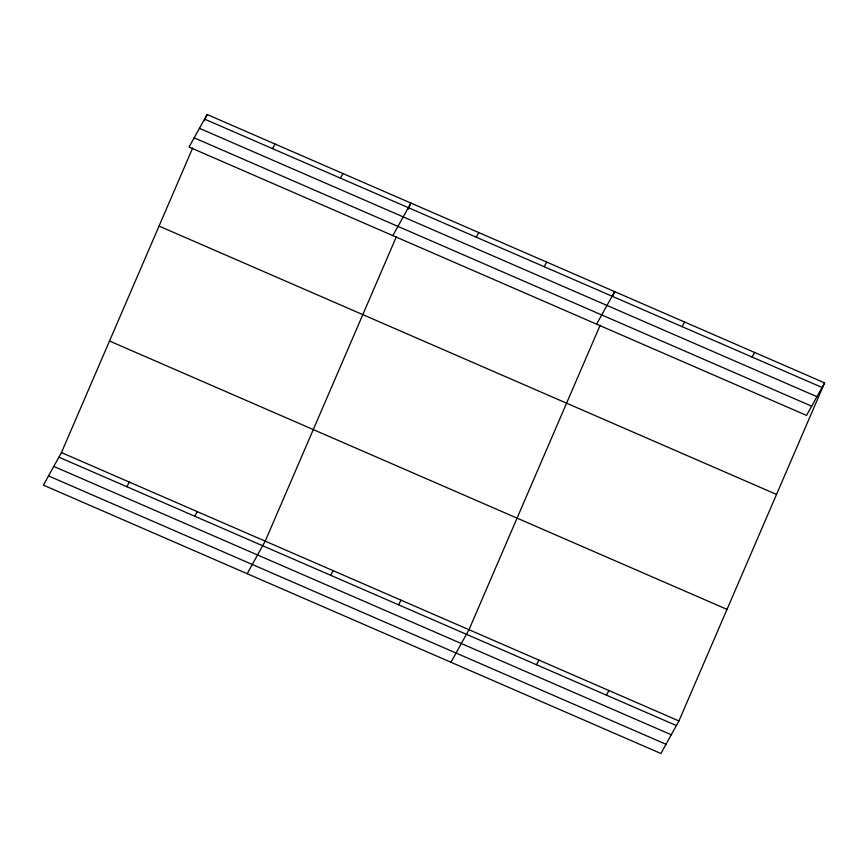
<?xml version="1.0" encoding="UTF-8"?>
<svg xmlns="http://www.w3.org/2000/svg" width="868" height="868" viewBox="0 0 868 868"><rect width="100%" height="100%" fill="white"/><g stroke="black" fill="none" stroke-linecap="round" stroke-linejoin="round"><path stroke-width="1.3" d="M824.6 382.864L806.556 415.414L189.061 147.05L207.105 114.5L824.6 382.864L678.939 720.95L660.895 753.5L43.4 485.136L61.444 452.586L192.685 147.972M204.436 120.695L207.105 114.5M396.459 236.53L265.217 541.144L247.174 573.694M408.21 209.253L410.879 203.058L392.835 235.608M600.233 325.088L468.991 629.701L450.948 662.262M612.515 296.574L614.653 291.615L596.609 324.165M272.487 148.623L275.037 144.023M126.815 486.709L129.365 482.109M340.408 178.135L342.958 173.535M194.747 516.221L197.296 511.632M476.261 237.181L478.8 232.581M330.589 575.267L333.138 570.667M544.182 266.693L546.731 262.103M398.51 604.79L401.059 600.189M682.085 326.628L684.635 322.028M536.424 664.714L538.974 660.125M752.068 357.041L754.617 352.451M606.406 695.138L608.956 690.537M204.555 119.1L822.05 387.464M199.445 128.323L816.94 396.687M194.182 137.828L811.667 406.191M159.039 226.071L776.534 494.434M109.509 341.015L727.004 609.379M61.444 452.586L678.939 720.95M58.894 457.186L676.389 725.55M53.783 466.409L671.268 734.773M48.51 475.914L666.006 744.277"/></g></svg>
